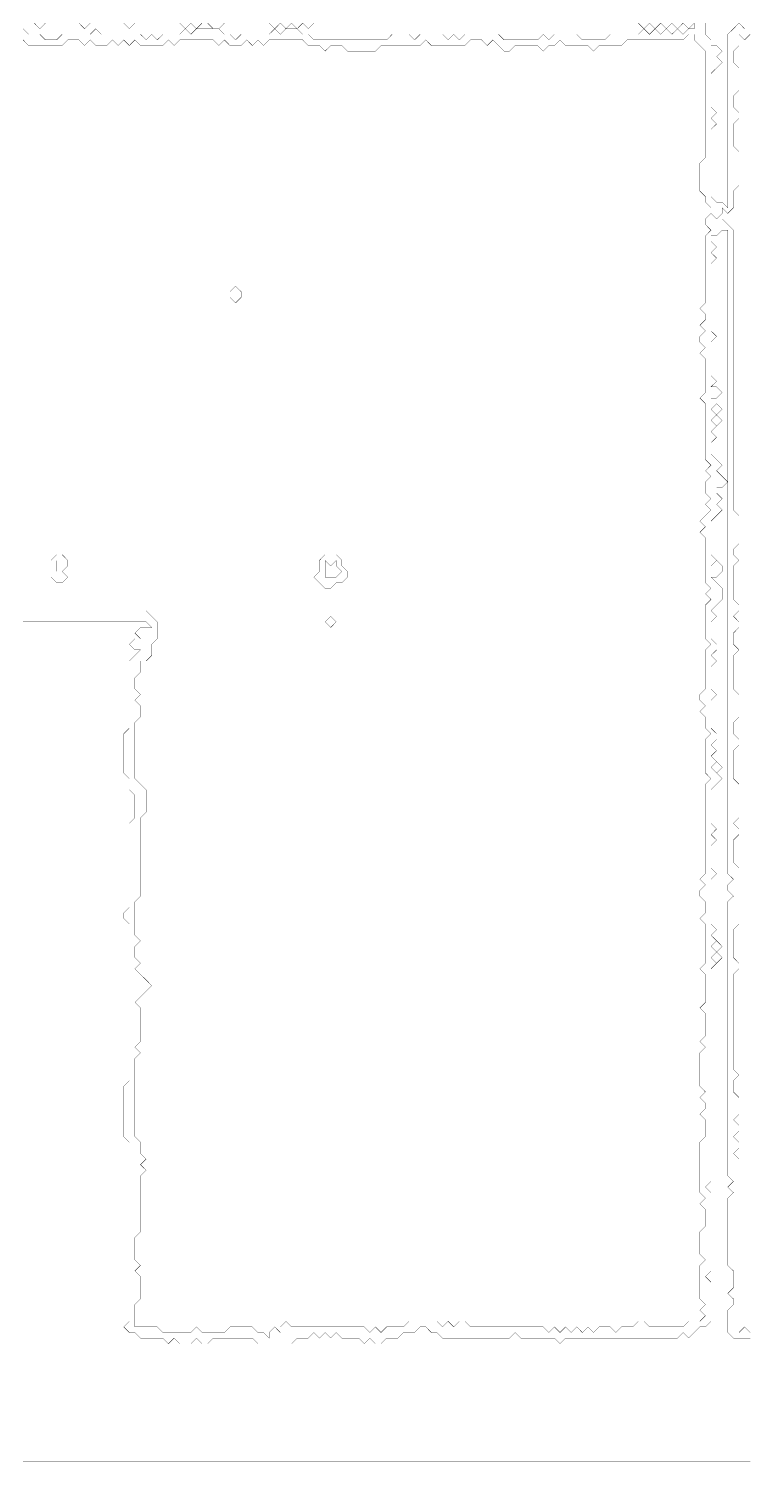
# Model space of a CAD drawing. Header units: metres. Extents: x 0 to 5228, y -5228 to 0.
# Drawn here: x 1350 to 2665, y -5228 to -2609 of the extents above; entities that cross this region are included whole.
import ezdxf

# ---------------------------------------------------------------- set-up
doc = ezdxf.new("R2010")
doc.units = ezdxf.units.M
doc.layers.add('conductor', color=1, linetype='Continuous')
doc.layers.add('substrate', color=5, linetype='Continuous')

msp = doc.modelspace()

# ---------------------------------------------------------------- linework, layer by layer
at = {"layer": 'conductor', "const_width": 0.5}
for points in [[(2670.2, -2619), (2659.9, -2629.2), (2649.7, -2619), (2649.7, -2629.2), (2649.7, -2639.5), (2639.5, -2649.7), (2639.5, -2659.9), (2639.5, -2670.2), (2649.7, -2680.4), (2649.7, -2690.6), (2649.7, -2700.8), (2649.7, -2711.1), (2649.7, -2721.3), (2639.5, -2731.5), (2639.5, -2741.8), (2639.5, -2752), (2649.7, -2762.2), (2649.7, -2772.5), (2639.5, -2782.7), (2639.5, -2792.9), (2639.5, -2803.1), (2639.5, -2813.4), (2639.5, -2823.6), (2649.7, -2833.8), (2649.7, -2844.1), (2649.7, -2854.3), (2649.7, -2864.5), (2649.7, -2874.8), (2649.7, -2885), (2649.7, -2895.2), (2639.5, -2905.5), (2639.5, -2915.7), (2639.5, -2925.9), (2639.5, -2936.1), (2629.2, -2946.4), (2619, -2936.1), (2619, -2946.4), (2608.8, -2956.6), (2598.5, -2946.4), (2598.5, -2936.1), (2588.3, -2925.9), (2588.3, -2915.7), (2578.1, -2905.5), (2578.1, -2895.2), (2578.1, -2885), (2578.1, -2874.8), (2578.1, -2864.5), (2578.1, -2854.3), (2588.3, -2844.1), (2588.3, -2833.8), (2588.3, -2823.6), (2588.3, -2813.4), (2588.3, -2803.1), (2588.3, -2792.9), (2588.3, -2782.7), (2588.3, -2772.5), (2588.3, -2762.2), (2588.3, -2752), (2588.3, -2741.8), (2588.3, -2731.5), (2588.3, -2721.3), (2588.3, -2711.1), (2588.3, -2700.8), (2588.3, -2690.6), (2588.3, -2680.4), (2588.3, -2670.2), (2588.3, -2659.9), (2588.3, -2649.7), (2578.1, -2639.5), (2567.8, -2629.2), (2567.8, -2619), (2557.6, -2619), (2547.4, -2629.2), (2537.2, -2629.2), (2526.9, -2629.2), (2516.7, -2629.2), (2506.5, -2629.2), (2496.2, -2629.2), (2486, -2629.2), (2475.8, -2629.2), (2465.5, -2629.2), (2455.3, -2629.2), (2445.1, -2629.2), (2434.9, -2639.5), (2424.6, -2639.5), (2414.4, -2639.5), (2404.2, -2639.5), (2393.9, -2639.5), (2383.7, -2649.7), (2373.5, -2639.5), (2363.2, -2639.5), (2353, -2639.5), (2342.8, -2639.5), (2332.5, -2639.5), (2322.3, -2629.2), (2312.1, -2639.5), (2301.9, -2639.5), (2291.6, -2649.7), (2281.4, -2639.5), (2271.2, -2639.5), (2260.9, -2639.5), (2250.7, -2639.5), (2240.5, -2639.5), (2230.2, -2649.7), (2220, -2649.7), (2209.8, -2639.5), (2199.6, -2629.2), (2189.3, -2639.5), (2179.1, -2629.2), (2168.9, -2629.2), (2158.6, -2629.2), (2148.4, -2639.5), (2138.2, -2639.5), (2127.9, -2639.5), (2117.7, -2639.5), (2107.5, -2639.5), (2097.2, -2639.5), (2087, -2639.5), (2076.8, -2629.2), (2066.6, -2639.5), (2056.3, -2639.5), (2046.1, -2639.5), (2035.9, -2639.5), (2025.6, -2639.5), (2015.4, -2639.5), (2005.2, -2639.5), (1994.9, -2639.5), (1984.7, -2649.7), (1974.5, -2649.7), (1964.2, -2649.7), (1954, -2649.7), (1943.8, -2649.7), (1933.6, -2649.7), (1923.3, -2639.5), (1913.1, -2639.5), (1902.9, -2639.5), (1892.6, -2649.7), (1882.4, -2639.5), (1872.2, -2639.5), (1861.9, -2639.5), (1851.7, -2629.2), (1841.5, -2629.2), (1831.3, -2629.2), (1821, -2629.2), (1810.8, -2629.2), (1800.6, -2629.2), (1790.3, -2629.2), (1780.1, -2639.5), (1769.9, -2629.2), (1759.6, -2639.5), (1749.4, -2629.2), (1739.2, -2639.5), (1728.9, -2639.5), (1718.7, -2639.5), (1708.5, -2629.2), (1698.3, -2639.5), (1688, -2629.2), (1677.8, -2629.2), (1667.6, -2629.2), (1657.3, -2629.2), (1647.1, -2629.2), (1636.9, -2629.2), (1626.6, -2629.2), (1616.4, -2639.5), (1606.2, -2629.2), (1596, -2639.5), (1585.7, -2639.5), (1575.5, -2639.5), (1565.3, -2639.5), (1555, -2639.5), (1544.8, -2629.2), (1534.6, -2639.5), (1524.3, -2629.2), (1514.1, -2639.5), (1503.9, -2629.2), (1493.6, -2639.5), (1483.4, -2639.5), (1473.2, -2639.5), (1463, -2629.2), (1452.7, -2639.5), (1442.5, -2629.2), (1432.3, -2629.2), (1422, -2629.2), (1411.8, -2639.5), (1401.6, -2639.5), (1391.3, -2639.5), (1381.1, -2639.5), (1370.9, -2639.5), (1360.7, -2639.5), (1350.4, -2639.5), (1340.2, -2629.2)], [(1340.2, -3672.7), (1350.4, -3672.7), (1360.7, -3672.7), (1370.9, -3672.7), (1381.1, -3672.7), (1391.3, -3672.7), (1401.6, -3672.7), (1411.8, -3672.7), (1422, -3672.7), (1432.3, -3672.7), (1442.5, -3672.7), (1452.7, -3672.7), (1463, -3672.7), (1473.2, -3672.7), (1483.4, -3672.7), (1493.6, -3672.7), (1503.9, -3672.7), (1514.1, -3672.7), (1524.3, -3672.7), (1534.6, -3672.7), (1544.8, -3672.7), (1555, -3672.7), (1565.3, -3672.7), (1575.5, -3683), (1585.7, -3693.2), (1585.7, -3703.4), (1585.7, -3713.7), (1585.7, -3723.9), (1575.5, -3734.1), (1575.5, -3744.4), (1575.5, -3754.6), (1565.3, -3764.8), (1555, -3764.8), (1555, -3775), (1555, -3785.3), (1544.8, -3795.5), (1544.8, -3805.7), (1544.8, -3816), (1555, -3826.2), (1544.8, -3836.4), (1555, -3846.7), (1555, -3856.9), (1555, -3867.1), (1544.8, -3877.3), (1544.8, -3887.6), (1544.8, -3897.8), (1544.8, -3908), (1544.8, -3918.3), (1544.8, -3928.5), (1544.8, -3938.7), (1544.8, -3949), (1544.8, -3959.2), (1544.8, -3969.4), (1544.8, -3979.7), (1555, -3989.9), (1565.3, -4000.1), (1565.3, -4010.3), (1565.3, -4020.6), (1565.3, -4030.8), (1565.3, -4041), (1555, -4051.3), (1555, -4061.5), (1555, -4071.7), (1555, -4082), (1555, -4092.2), (1555, -4102.4), (1555, -4112.6), (1555, -4122.9), (1555, -4133.1), (1555, -4143.3), (1555, -4153.6), (1555, -4163.8), (1555, -4174), (1555, -4184.3), (1555, -4194.5), (1544.8, -4204.7), (1544.8, -4215), (1544.8, -4225.2), (1544.8, -4235.4), (1544.8, -4245.6), (1544.8, -4255.9), (1544.8, -4266.1), (1555, -4276.3), (1544.8, -4286.6), (1544.8, -4296.8), (1544.8, -4307), (1555, -4317.3), (1544.8, -4327.5), (1555, -4337.7), (1565.3, -4347.9), (1575.5, -4358.2), (1565.3, -4368.4), (1555, -4378.6), (1544.8, -4388.9), (1555, -4399.1), (1555, -4409.3), (1555, -4419.6), (1555, -4429.8), (1555, -4440), (1555, -4450.3), (1555, -4460.5), (1544.8, -4470.7), (1555, -4480.9), (1544.8, -4491.2), (1544.8, -4501.4), (1544.8, -4511.6), (1544.8, -4521.9), (1544.8, -4532.1), (1544.8, -4542.3), (1544.8, -4552.6), (1544.8, -4562.8), (1544.8, -4573), (1544.8, -4583.2), (1544.8, -4593.5), (1544.8, -4603.7), (1544.8, -4613.9), (1544.8, -4624.2), (1544.8, -4634.4), (1555, -4644.6), (1555, -4654.9), (1555, -4665.1), (1565.3, -4675.3), (1555, -4685.6), (1565.3, -4695.8), (1555, -4706), (1555, -4716.2), (1555, -4726.5), (1555, -4736.7), (1555, -4746.9), (1555, -4757.2), (1555, -4767.4), (1555, -4777.6), (1555, -4787.9), (1555, -4798.1), (1555, -4808.3), (1544.8, -4818.6), (1544.8, -4828.8), (1544.8, -4839), (1544.8, -4849.2), (1544.8, -4859.5), (1555, -4869.7), (1544.8, -4879.9), (1555, -4890.2), (1555, -4900.4), (1555, -4910.6), (1555, -4920.9), (1555, -4931.1), (1544.8, -4941.3), (1544.8, -4951.5), (1544.8, -4961.8), (1544.8, -4972), (1544.8, -4982.2), (1555, -4982.2), (1565.3, -4982.2), (1575.5, -4982.2), (1585.7, -4982.2), (1596, -4992.5), (1606.2, -4992.5), (1616.4, -4992.5), (1626.6, -4992.5), (1636.9, -4992.5), (1647.1, -4992.5), (1657.3, -4982.2), (1667.6, -4992.5), (1677.8, -4992.5), (1688, -4992.5), (1698.3, -4992.5), (1708.5, -4992.5), (1718.7, -4982.2), (1728.9, -4982.2), (1739.2, -4982.2), (1749.4, -4982.2), (1759.6, -4982.2), (1769.9, -4992.5), (1780.1, -4992.5), (1790.3, -5002.7), (1790.3, -4992.5), (1800.6, -4982.2), (1810.8, -4992.5), (1810.8, -4982.2), (1821, -4972), (1831.3, -4982.2), (1841.5, -4982.2), (1851.7, -4982.2), (1861.9, -4982.2), (1872.2, -4982.2), (1882.4, -4982.2), (1892.6, -4982.2), (1902.9, -4982.2), (1913.1, -4982.2), (1923.3, -4982.2), (1933.6, -4982.2), (1943.8, -4982.2), (1954, -4982.2), (1964.2, -4982.2), (1974.5, -4992.5), (1984.7, -4982.2), (1994.9, -4992.5), (2005.2, -4982.2), (2015.4, -4982.2), (2025.6, -4982.2), (2035.9, -4982.2), (2046.1, -4972), (2056.3, -4972), (2066.6, -4972), (2076.8, -4972), (2087, -4972), (2097.2, -4972), (2107.5, -4982.2), (2117.7, -4972), (2127.9, -4982.2), (2138.2, -4972), (2148.4, -4972), (2158.6, -4982.2), (2168.9, -4982.2), (2179.1, -4982.2), (2189.3, -4982.2), (2199.6, -4982.2), (2209.8, -4982.2), (2220, -4982.2), (2230.2, -4982.2), (2240.5, -4982.2), (2250.7, -4982.2), (2260.9, -4982.2), (2271.2, -4982.2), (2281.4, -4982.2), (2291.6, -4982.2), (2301.9, -4992.5), (2312.1, -4982.2), (2322.3, -4992.5), (2332.5, -4982.2), (2342.8, -4992.5), (2353, -4982.2), (2363.2, -4992.5), (2373.5, -4982.2), (2383.7, -4992.5), (2393.9, -4982.2), (2404.2, -4982.2), (2414.4, -4982.2), (2424.6, -4992.5), (2434.9, -4982.2), (2445.1, -4982.2), (2455.3, -4982.2), (2465.5, -4972), (2475.8, -4972), (2486, -4982.2), (2496.2, -4982.2), (2506.5, -4982.2), (2516.7, -4982.2), (2526.9, -4982.2), (2537.2, -4982.2), (2547.4, -4982.2), (2557.6, -4972), (2567.8, -4972), (2578.1, -4972), (2588.3, -4961.8), (2578.1, -4951.5), (2588.3, -4941.3), (2578.1, -4931.1), (2578.1, -4920.9), (2578.1, -4910.6), (2578.1, -4900.4), (2578.1, -4890.2), (2578.1, -4879.9), (2578.1, -4869.7), (2588.3, -4859.5), (2578.1, -4849.2), (2578.1, -4839), (2578.1, -4828.8), (2578.1, -4818.6), (2578.1, -4808.3), (2588.3, -4798.1), (2588.3, -4787.9), (2588.3, -4777.6), (2588.3, -4767.4), (2578.1, -4757.2), (2588.3, -4746.9), (2578.1, -4736.7), (2578.1, -4726.5), (2578.1, -4716.2), (2578.1, -4706), (2578.1, -4695.8), (2578.1, -4685.6), (2578.1, -4675.3), (2578.1, -4665.1), (2578.1, -4654.9), (2578.1, -4644.6), (2588.3, -4634.4), (2588.3, -4624.2), (2588.3, -4613.9), (2588.3, -4603.7), (2578.1, -4593.5), (2588.3, -4583.2), (2588.3, -4573), (2578.1, -4562.8), (2588.3, -4552.6), (2578.1, -4542.3), (2578.1, -4532.1), (2578.1, -4521.9), (2578.1, -4511.6), (2578.1, -4501.4), (2578.1, -4491.2), (2578.1, -4480.9), (2588.3, -4470.7), (2578.1, -4460.5), (2588.3, -4450.3), (2588.3, -4440), (2588.3, -4429.8), (2588.3, -4419.6), (2588.3, -4409.3), (2578.1, -4399.1), (2588.3, -4388.9), (2588.3, -4378.6), (2588.3, -4368.4), (2588.3, -4358.2), (2588.3, -4347.9), (2588.3, -4337.7), (2578.1, -4327.5), (2588.3, -4317.3), (2588.3, -4307), (2588.3, -4296.8), (2588.3, -4286.6), (2588.3, -4276.3), (2588.3, -4266.1), (2588.3, -4255.9), (2588.3, -4245.6), (2578.1, -4235.4), (2588.3, -4225.2), (2588.3, -4215), (2588.3, -4204.7), (2578.1, -4194.5), (2578.1, -4184.3), (2588.3, -4174), (2578.1, -4163.8), (2588.3, -4153.6), (2588.3, -4143.3), (2588.3, -4133.1), (2588.3, -4122.9), (2588.3, -4112.6), (2588.3, -4102.4), (2588.3, -4092.2), (2588.3, -4082), (2588.3, -4071.7), (2588.3, -4061.5), (2588.3, -4051.3), (2588.3, -4041), (2588.3, -4030.8), (2588.3, -4020.6), (2588.3, -4010.3), (2588.3, -4000.1), (2588.3, -3989.9), (2598.5, -3979.7), (2588.3, -3969.4), (2588.3, -3959.2), (2588.3, -3949), (2588.3, -3938.7), (2588.3, -3928.5), (2588.3, -3918.3), (2588.3, -3908), (2598.5, -3897.8), (2588.3, -3887.6), (2588.3, -3877.3), (2588.3, -3867.1), (2578.1, -3856.9), (2588.3, -3846.7), (2578.1, -3836.4), (2578.1, -3826.2), (2588.3, -3816), (2588.3, -3805.7), (2588.3, -3795.5), (2588.3, -3785.3), (2588.3, -3775), (2588.3, -3764.8), (2588.3, -3754.6), (2588.3, -3744.4), (2598.5, -3734.1), (2588.3, -3723.9), (2588.3, -3713.7), (2588.3, -3703.4), (2588.3, -3693.2), (2588.3, -3683), (2588.3, -3672.7), (2588.3, -3662.5), (2598.5, -3652.3), (2588.3, -3642), (2598.5, -3631.8), (2588.3, -3621.6), (2588.3, -3611.4), (2588.3, -3601.1), (2588.3, -3590.9), (2588.3, -3580.7), (2588.3, -3570.4), (2588.3, -3560.2), (2588.3, -3550), (2588.3, -3539.7), (2578.1, -3529.5), (2588.3, -3519.3), (2578.1, -3509.1), (2588.3, -3498.8), (2598.5, -3488.6), (2588.3, -3478.4), (2598.5, -3468.1), (2588.3, -3457.9), (2588.3, -3447.7), (2588.3, -3437.4), (2598.5, -3427.2), (2588.3, -3417), (2598.5, -3406.7), (2588.3, -3396.5), (2588.3, -3386.3), (2588.3, -3376.1), (2588.3, -3365.8), (2588.3, -3355.6), (2588.3, -3345.4), (2588.3, -3335.1), (2588.3, -3324.9), (2588.3, -3314.7), (2588.3, -3304.4), (2588.3, -3294.2), (2578.1, -3284), (2588.3, -3273.8), (2588.3, -3263.5), (2588.3, -3253.3), (2588.3, -3243.1), (2588.3, -3232.8), (2588.3, -3222.6), (2588.3, -3212.4), (2578.1, -3202.1), (2588.3, -3191.9), (2578.1, -3181.7), (2578.1, -3171.4), (2588.3, -3161.2), (2578.1, -3151), (2588.3, -3140.8), (2588.3, -3130.5), (2578.1, -3120.3), (2588.3, -3110.1), (2588.3, -3099.8), (2588.3, -3089.6), (2588.3, -3079.4), (2588.3, -3069.1), (2588.3, -3058.9), (2588.3, -3048.7), (2588.3, -3038.4), (2588.3, -3028.2), (2588.3, -3018), (2588.3, -3007.8), (2588.3, -2997.5), (2588.3, -2987.3), (2598.5, -2977.1), (2588.3, -2966.8), (2588.3, -2956.6), (2598.5, -2946.4), (2608.8, -2956.6), (2619, -2956.6), (2629.2, -2966.8), (2639.5, -2977.1), (2639.5, -2987.3), (2639.5, -2997.5), (2639.5, -3007.8), (2639.5, -3018), (2639.5, -3028.2), (2639.5, -3038.4), (2639.5, -3048.7), (2639.5, -3058.9), (2639.5, -3069.1), (2639.5, -3079.4), (2639.5, -3089.6), (2639.5, -3099.8), (2639.5, -3110.1), (2639.5, -3120.3), (2639.5, -3130.5), (2639.5, -3140.8), (2639.5, -3151), (2639.5, -3161.2), (2639.5, -3171.4), (2639.5, -3181.7), (2639.5, -3191.9), (2639.5, -3202.1), (2639.5, -3212.4), (2639.5, -3222.6), (2639.5, -3232.8), (2639.5, -3243.1), (2639.5, -3253.3), (2639.5, -3263.5), (2639.5, -3273.8), (2639.5, -3284), (2639.5, -3294.2), (2639.5, -3304.4), (2639.5, -3314.7), (2639.5, -3324.9), (2639.5, -3335.1), (2639.5, -3345.4), (2639.5, -3355.6), (2639.5, -3365.8), (2639.5, -3376.1), (2639.5, -3386.3), (2639.5, -3396.5), (2639.5, -3406.7), (2639.5, -3417), (2639.5, -3427.2), (2639.5, -3437.4), (2639.5, -3447.7), (2639.5, -3457.9), (2639.5, -3468.1), (2639.5, -3478.4), (2639.5, -3488.6), (2649.7, -3498.8), (2649.7, -3509.1), (2649.7, -3519.3), (2649.7, -3529.5), (2649.7, -3539.7), (2649.7, -3550), (2639.5, -3560.2), (2639.5, -3570.4), (2649.7, -3580.7), (2639.5, -3590.9), (2639.5, -3601.1), (2639.5, -3611.4), (2639.5, -3621.6), (2639.5, -3631.8), (2639.5, -3642), (2639.5, -3652.3), (2649.7, -3662.5), (2649.7, -3672.7), (2639.5, -3683), (2649.7, -3693.2), (2649.7, -3703.4), (2639.5, -3713.7), (2639.5, -3723.9), (2639.5, -3734.1), (2649.7, -3744.4), (2639.5, -3754.6), (2639.5, -3764.8), (2639.5, -3775), (2639.5, -3785.3), (2639.5, -3795.5), (2639.5, -3805.7), (2639.5, -3816), (2649.7, -3826.2), (2649.7, -3836.4), (2649.7, -3846.7), (2649.7, -3856.9), (2649.7, -3867.1), (2639.5, -3877.3), (2639.5, -3887.6), (2639.5, -3897.8), (2649.7, -3908), (2649.7, -3918.3), (2639.5, -3928.5), (2639.5, -3938.7), (2639.5, -3949), (2639.5, -3959.2), (2639.5, -3969.4), (2639.5, -3979.7), (2649.7, -3989.9), (2649.7, -4000.1), (2649.7, -4010.3), (2649.7, -4020.6), (2649.7, -4030.8), (2649.7, -4041), (2649.7, -4051.3), (2639.5, -4061.5), (2649.7, -4071.7), (2649.7, -4082), (2639.5, -4092.2), (2639.5, -4102.4), (2639.5, -4112.6), (2639.5, -4122.9), (2639.5, -4133.1), (2649.7, -4143.3), (2649.7, -4153.6), (2649.7, -4163.8), (2649.7, -4174), (2649.7, -4184.3), (2649.7, -4194.5), (2649.7, -4204.7), (2649.7, -4215), (2649.7, -4225.2), (2649.7, -4235.4), (2649.7, -4245.6), (2639.5, -4255.9), (2639.5, -4266.1), (2639.5, -4276.3), (2639.5, -4286.6), (2639.5, -4296.8), (2639.5, -4307), (2649.7, -4317.3), (2649.7, -4327.5), (2639.5, -4337.7), (2639.5, -4347.9), (2639.5, -4358.2), (2639.5, -4368.4), (2639.5, -4378.6), (2639.5, -4388.9), (2639.5, -4399.1), (2639.5, -4409.3), (2639.5, -4419.6), (2639.5, -4429.8), (2639.5, -4440), (2639.5, -4450.3), (2639.5, -4460.5), (2639.5, -4470.7), (2639.5, -4480.9), (2639.5, -4491.2), (2639.5, -4501.4), (2639.5, -4511.6), (2649.7, -4521.9), (2639.5, -4532.1), (2639.5, -4542.3), (2639.5, -4552.6), (2649.7, -4562.8), (2649.7, -4573), (2649.7, -4583.2), (2649.7, -4593.5), (2639.5, -4603.7), (2649.7, -4613.9), (2649.7, -4624.2), (2639.5, -4634.4), (2649.7, -4644.6), (2649.7, -4654.9), (2639.5, -4665.1), (2649.7, -4675.3), (2649.7, -4685.6), (2649.7, -4695.8), (2649.7, -4706), (2649.7, -4716.2), (2649.7, -4726.5), (2649.7, -4736.7), (2649.7, -4746.9), (2649.7, -4757.2), (2649.7, -4767.4), (2649.7, -4777.6), (2649.7, -4787.9), (2649.7, -4798.1), (2649.7, -4808.3), (2649.7, -4818.6), (2649.7, -4828.8), (2649.7, -4839), (2649.7, -4849.2), (2649.7, -4859.5), (2649.7, -4869.7), (2649.7, -4879.9), (2649.7, -4890.2), (2649.7, -4900.4), (2649.7, -4910.6), (2649.7, -4920.9), (2649.7, -4931.1), (2649.7, -4941.3), (2649.7, -4951.5), (2649.7, -4961.8), (2649.7, -4972), (2649.7, -4982.2), (2649.7, -4992.5), (2659.9, -4982.2), (2670.2, -4992.5)]]:
    msp.add_lwpolyline(points, dxfattribs=at)
for points in [[(1718.7, -3089.6), (1728.9, -3079.4), (1739.2, -3089.6), (1739.2, -3099.8), (1728.9, -3110.1), (1718.7, -3099.8)], [(1391.3, -3580.7), (1401.6, -3570.4), (1411.8, -3570.4), (1422, -3580.7), (1422, -3590.9), (1411.8, -3601.1), (1422, -3611.4), (1411.8, -3621.6), (1401.6, -3621.6), (1391.3, -3611.4), (1391.3, -3601.1), (1391.3, -3590.9)], [(1882.4, -3580.7), (1892.6, -3570.4), (1902.9, -3570.4), (1913.1, -3570.4), (1923.3, -3580.7), (1923.3, -3590.9), (1933.6, -3601.1), (1933.6, -3611.4), (1923.3, -3621.6), (1913.1, -3621.6), (1902.9, -3631.8), (1892.6, -3631.8), (1882.4, -3621.6), (1872.2, -3611.4), (1882.4, -3601.1), (1882.4, -3590.9)], [(1892.6, -3693.2), (1902.9, -3683), (1913.1, -3693.2), (1902.9, -3703.4)]]:
    msp.add_lwpolyline(points, close=True, dxfattribs=at)
at = {"layer": 'substrate', "const_width": 0.5}
for points in [[(1340.2, -2608.8), (1350.4, -2619), (1360.7, -2619), (1370.9, -2619), (1381.1, -2629.2), (1391.3, -2629.2), (1401.6, -2629.2), (1411.8, -2619), (1422, -2619), (1432.3, -2619), (1442.5, -2619), (1452.7, -2619), (1463, -2619), (1473.2, -2608.8), (1483.4, -2619), (1493.6, -2619), (1503.9, -2619), (1514.1, -2619), (1524.3, -2619), (1534.6, -2619), (1544.8, -2619), (1555, -2619), (1565.3, -2629.2), (1575.5, -2619), (1585.7, -2629.2), (1596, -2619), (1606.2, -2619), (1616.4, -2619), (1626.6, -2619), (1636.9, -2608.8), (1647.1, -2619), (1657.3, -2608.8), (1667.6, -2608.8), (1677.8, -2608.8), (1688, -2608.8), (1698.3, -2608.8), (1708.5, -2619), (1718.7, -2619), (1728.9, -2629.2), (1739.2, -2619), (1749.4, -2619), (1759.6, -2619), (1769.9, -2619), (1780.1, -2619), (1790.3, -2619), (1800.6, -2608.8), (1810.8, -2619), (1821, -2608.8), (1831.3, -2608.8), (1841.5, -2608.8), (1851.7, -2619), (1861.9, -2619), (1872.2, -2629.2), (1882.4, -2629.2), (1892.6, -2629.2), (1902.9, -2629.2), (1913.1, -2629.2), (1923.3, -2629.2), (1933.6, -2629.2), (1943.8, -2629.2), (1954, -2629.2), (1964.2, -2629.2), (1974.5, -2629.2), (1984.7, -2629.2), (1994.9, -2629.2), (2005.2, -2629.2), (2015.4, -2619), (2025.6, -2619), (2035.9, -2619), (2046.1, -2619), (2056.3, -2629.2), (2066.6, -2619), (2076.8, -2619), (2087, -2619), (2097.2, -2619), (2107.5, -2619), (2117.7, -2629.2), (2127.9, -2619), (2138.2, -2629.2), (2148.4, -2619), (2158.6, -2619), (2168.9, -2619), (2179.1, -2619), (2189.3, -2619), (2199.6, -2619), (2209.8, -2619), (2220, -2629.2), (2230.2, -2629.2), (2240.5, -2629.2), (2250.7, -2629.2), (2260.9, -2629.2), (2271.2, -2629.2), (2281.4, -2629.2), (2291.6, -2619), (2301.9, -2629.2), (2312.1, -2619), (2322.3, -2619), (2332.5, -2619), (2342.8, -2619), (2353, -2619), (2363.2, -2629.2), (2373.5, -2629.2), (2383.7, -2629.2), (2393.9, -2629.2), (2404.2, -2629.2), (2414.4, -2619), (2424.6, -2619), (2434.9, -2619), (2445.1, -2619), (2455.3, -2619), (2465.5, -2619), (2475.8, -2608.8), (2486, -2619), (2496.2, -2608.8), (2506.5, -2619), (2516.7, -2608.8), (2526.9, -2619), (2537.2, -2608.8), (2547.4, -2619), (2557.6, -2608.8), (2567.8, -2608.8), (2567.8, -2598.5), (2557.6, -2608.8), (2547.4, -2598.5), (2537.2, -2608.8), (2526.9, -2598.5), (2516.7, -2608.8), (2506.5, -2598.5), (2496.2, -2608.8), (2486, -2598.5), (2475.8, -2608.8), (2465.5, -2598.5)], [(1381.1, -2598.5), (1370.9, -2608.8), (1360.7, -2598.5)], [(1463, -2598.5), (1452.7, -2608.8), (1442.5, -2598.5)], [(1544.8, -2598.5), (1534.6, -2608.8), (1524.3, -2598.5)], [(1667.6, -2598.5), (1657.3, -2608.8), (1647.1, -2598.5), (1636.9, -2608.8), (1626.6, -2598.5)], [(1708.5, -2598.5), (1698.3, -2608.8), (1688, -2608.8), (1677.8, -2598.5)], [(1872.2, -2598.5), (1861.9, -2608.8), (1851.7, -2598.5), (1841.5, -2608.8), (1831.3, -2598.5), (1821, -2608.8), (1810.8, -2598.5), (1800.6, -2608.8), (1790.3, -2598.5)], [(2588.3, -2598.5), (2588.3, -2608.8), (2588.3, -2619), (2598.5, -2629.2), (2598.5, -2639.5), (2608.8, -2639.5), (2619, -2649.7), (2608.8, -2659.9), (2619, -2670.2), (2608.8, -2680.4), (2598.5, -2690.6), (2598.5, -2700.8), (2598.5, -2711.1), (2598.5, -2721.3), (2598.5, -2731.5), (2598.5, -2741.8), (2598.5, -2752), (2608.8, -2762.2), (2598.5, -2772.5), (2608.8, -2782.7), (2598.5, -2792.9), (2598.5, -2803.1), (2598.5, -2813.4), (2598.5, -2823.6), (2598.5, -2833.8), (2598.5, -2844.1), (2598.5, -2854.3), (2598.5, -2864.5), (2598.5, -2874.8), (2598.5, -2885), (2598.5, -2895.2), (2598.5, -2905.5), (2598.5, -2915.7), (2608.8, -2925.9), (2619, -2925.9), (2629.2, -2936.1), (2629.2, -2925.9), (2629.2, -2915.7), (2629.2, -2905.5), (2629.2, -2895.2), (2629.2, -2885), (2629.2, -2874.8), (2629.2, -2864.5), (2629.2, -2854.3), (2629.2, -2844.1), (2629.2, -2833.8), (2629.2, -2823.6), (2629.2, -2813.4), (2629.2, -2803.1), (2629.2, -2792.9), (2629.2, -2782.7), (2629.2, -2772.5), (2629.2, -2762.2), (2629.2, -2752), (2629.2, -2741.8), (2629.2, -2731.5), (2629.2, -2721.3), (2629.2, -2711.1), (2629.2, -2700.8), (2629.2, -2690.6), (2629.2, -2680.4), (2629.2, -2670.2), (2629.2, -2659.9), (2629.2, -2649.7), (2629.2, -2639.5), (2629.2, -2629.2), (2629.2, -2619), (2639.5, -2608.8), (2649.7, -2598.5), (2659.9, -2608.8), (2649.7, -2598.5)], [(2670.2, -5002.7), (2659.9, -5002.7), (2649.7, -5002.7), (2639.5, -5002.7), (2629.2, -4992.5), (2629.2, -4982.2), (2629.2, -4972), (2629.2, -4961.8), (2629.2, -4951.5), (2639.5, -4941.3), (2639.5, -4931.1), (2629.2, -4920.9), (2639.5, -4910.6), (2639.5, -4900.4), (2639.5, -4890.2), (2639.5, -4879.9), (2629.2, -4869.7), (2629.2, -4859.5), (2629.2, -4849.2), (2629.2, -4839), (2629.2, -4828.8), (2629.2, -4818.6), (2629.2, -4808.3), (2629.2, -4798.1), (2629.2, -4787.9), (2629.2, -4777.6), (2629.2, -4767.4), (2629.2, -4757.2), (2629.2, -4746.9), (2639.5, -4736.7), (2629.2, -4726.5), (2639.5, -4716.2), (2629.2, -4706), (2629.2, -4695.8), (2629.2, -4685.6), (2629.2, -4675.3), (2629.2, -4665.1), (2629.2, -4654.9), (2629.2, -4644.6), (2629.2, -4634.4), (2629.2, -4624.2), (2629.2, -4613.9), (2629.2, -4603.7), (2629.2, -4593.5), (2629.2, -4583.2), (2629.2, -4573), (2629.2, -4562.8), (2629.2, -4552.6), (2629.2, -4542.3), (2629.2, -4532.1), (2629.2, -4521.9), (2629.2, -4511.6), (2629.2, -4501.4), (2629.2, -4491.2), (2629.2, -4480.9), (2629.2, -4470.7), (2629.2, -4460.5), (2629.2, -4450.3), (2629.2, -4440), (2629.2, -4429.8), (2629.2, -4419.6), (2629.2, -4409.3), (2629.2, -4399.1), (2629.2, -4388.9), (2629.2, -4378.6), (2629.2, -4368.4), (2629.2, -4358.2), (2629.2, -4347.9), (2629.2, -4337.7), (2629.2, -4327.5), (2629.2, -4317.3), (2629.2, -4307), (2629.2, -4296.8), (2629.2, -4286.6), (2629.2, -4276.3), (2629.2, -4266.1), (2629.2, -4255.9), (2629.2, -4245.6), (2629.2, -4235.4), (2629.2, -4225.2), (2629.2, -4215), (2629.2, -4204.7), (2639.5, -4194.5), (2629.2, -4184.3), (2629.2, -4174), (2639.5, -4163.8), (2629.2, -4153.6), (2629.2, -4143.3), (2629.2, -4133.1), (2629.2, -4122.9), (2629.2, -4112.6), (2629.2, -4102.4), (2629.2, -4092.2), (2629.2, -4082), (2629.2, -4071.7), (2629.2, -4061.5), (2629.2, -4051.3), (2629.2, -4041), (2629.2, -4030.8), (2629.2, -4020.6), (2629.2, -4010.3), (2629.2, -4000.1), (2629.2, -3989.9), (2629.2, -3979.7), (2629.2, -3969.4), (2629.2, -3959.2), (2629.2, -3949), (2629.2, -3938.7), (2629.2, -3928.5), (2629.2, -3918.3), (2629.2, -3908), (2629.2, -3897.8), (2629.2, -3887.6), (2629.2, -3877.3), (2629.2, -3867.1), (2629.2, -3856.9), (2629.2, -3846.7), (2629.2, -3836.4), (2629.2, -3826.2), (2629.2, -3816), (2629.2, -3805.7), (2629.2, -3795.5), (2629.2, -3785.3), (2629.2, -3775), (2629.2, -3764.8), (2629.2, -3754.6), (2629.2, -3744.4), (2629.2, -3734.1), (2629.2, -3723.9), (2629.2, -3713.7), (2629.2, -3703.4), (2629.2, -3693.2), (2629.2, -3683), (2629.2, -3672.7), (2629.2, -3662.5), (2629.2, -3652.3), (2629.2, -3642), (2629.2, -3631.8), (2629.2, -3621.6), (2629.2, -3611.4), (2629.2, -3601.1), (2629.2, -3590.9), (2629.2, -3580.7), (2629.2, -3570.4), (2629.2, -3560.2), (2629.2, -3550), (2629.2, -3539.7), (2629.2, -3529.5), (2629.2, -3519.3), (2629.2, -3509.1), (2629.2, -3498.8), (2629.2, -3488.6), (2629.2, -3478.4), (2629.2, -3468.1), (2629.2, -3457.9), (2629.2, -3447.7), (2629.2, -3437.4), (2629.2, -3427.2), (2629.2, -3417), (2629.2, -3406.7), (2629.2, -3396.5), (2629.2, -3386.3), (2629.2, -3376.1), (2629.2, -3365.8), (2629.2, -3355.6), (2629.2, -3345.4), (2629.2, -3335.1), (2629.2, -3324.9), (2629.2, -3314.7), (2629.2, -3304.4), (2629.2, -3294.2), (2629.2, -3284), (2629.2, -3273.8), (2629.2, -3263.5), (2629.2, -3253.3), (2629.2, -3243.1), (2629.2, -3232.8), (2629.2, -3222.6), (2629.2, -3212.4), (2629.2, -3202.1), (2629.2, -3191.9), (2629.2, -3181.7), (2629.2, -3171.4), (2629.2, -3161.2), (2629.2, -3151), (2629.2, -3140.8), (2629.2, -3130.5), (2629.2, -3120.3), (2629.2, -3110.1), (2629.2, -3099.8), (2629.2, -3089.6), (2629.2, -3079.4), (2629.2, -3069.1), (2629.2, -3058.9), (2629.2, -3048.7), (2629.2, -3038.4), (2629.2, -3028.2), (2629.2, -3018), (2629.2, -3007.8), (2629.2, -2997.5), (2629.2, -2987.3), (2629.2, -2977.1), (2619, -2977.1), (2608.8, -2987.3), (2598.5, -2987.3), (2598.5, -2997.5), (2608.8, -3007.8), (2598.5, -3018), (2608.8, -3028.2), (2598.5, -3038.4), (2598.5, -3048.7), (2598.5, -3058.9), (2598.5, -3069.1), (2598.5, -3079.4), (2598.5, -3089.6), (2598.5, -3099.8), (2598.5, -3110.1), (2598.5, -3120.3), (2598.5, -3130.5), (2598.5, -3140.8), (2598.5, -3151), (2598.5, -3161.2), (2608.8, -3171.4), (2598.5, -3181.7), (2598.5, -3191.9), (2598.5, -3202.1), (2598.5, -3212.4), (2598.5, -3222.6), (2598.5, -3232.8), (2598.5, -3243.1), (2608.8, -3253.3), (2598.5, -3263.5), (2608.8, -3263.5), (2619, -3273.8), (2608.8, -3284), (2598.5, -3284), (2598.5, -3294.2), (2598.5, -3304.4), (2598.5, -3314.7), (2598.5, -3324.9), (2608.8, -3335.1), (2598.5, -3345.4), (2608.8, -3355.6), (2598.5, -3365.8), (2598.5, -3376.1), (2598.5, -3386.3), (2608.8, -3396.5), (2619, -3406.7), (2608.8, -3417), (2619, -3427.2), (2629.2, -3437.4), (2619, -3447.7), (2608.8, -3447.7), (2608.8, -3457.9), (2619, -3468.1), (2608.8, -3478.4), (2619, -3488.6), (2608.8, -3498.8), (2598.5, -3509.1), (2598.5, -3519.3), (2598.5, -3529.5), (2598.5, -3539.7), (2598.5, -3550), (2598.5, -3560.2), (2598.5, -3570.4), (2608.8, -3580.7), (2598.5, -3590.9), (2608.8, -3580.7), (2619, -3590.9), (2619, -3601.1), (2608.8, -3611.4), (2598.5, -3611.4), (2608.8, -3621.6), (2619, -3631.8), (2619, -3642), (2619, -3652.3), (2608.8, -3662.5), (2598.5, -3672.7), (2608.8, -3683), (2598.5, -3693.2), (2598.5, -3703.4), (2598.5, -3713.7), (2598.5, -3723.9), (2608.8, -3734.1), (2608.8, -3744.4), (2598.5, -3754.6), (2608.8, -3764.8), (2598.5, -3775), (2598.5, -3785.3), (2598.5, -3795.5), (2598.5, -3805.7), (2598.5, -3816), (2608.8, -3826.2), (2598.5, -3836.4), (2598.5, -3846.7), (2598.5, -3856.9), (2598.5, -3867.1), (2598.5, -3877.3), (2598.5, -3887.6), (2608.8, -3897.8), (2608.8, -3908), (2598.5, -3918.3), (2608.8, -3928.5), (2598.5, -3938.7), (2608.8, -3949), (2598.5, -3959.2), (2608.8, -3969.4), (2619, -3979.7), (2608.8, -3989.9), (2598.5, -4000.1), (2598.5, -4010.3), (2598.5, -4020.6), (2598.5, -4030.8), (2598.5, -4041), (2598.5, -4051.3), (2598.5, -4061.5), (2608.8, -4071.7), (2598.5, -4082), (2608.8, -4092.2), (2598.5, -4102.4), (2598.5, -4112.6), (2598.5, -4122.9), (2598.5, -4133.1), (2598.5, -4143.3), (2608.8, -4153.6), (2598.5, -4163.8), (2598.5, -4174), (2598.5, -4184.3), (2598.5, -4194.5), (2598.5, -4204.7), (2598.5, -4215), (2598.5, -4225.2), (2598.5, -4235.4), (2598.5, -4245.6), (2608.8, -4255.9), (2598.5, -4266.1), (2608.8, -4276.3), (2598.5, -4286.6), (2608.8, -4296.8), (2598.5, -4307), (2608.8, -4317.3), (2598.5, -4327.5), (2598.5, -4337.7), (2598.5, -4347.9), (2598.5, -4358.2), (2598.5, -4368.4), (2598.5, -4378.6), (2598.5, -4388.9), (2598.5, -4399.1), (2598.5, -4409.3), (2598.5, -4419.6), (2598.5, -4429.8), (2598.5, -4440), (2598.5, -4450.3), (2598.5, -4460.5), (2598.5, -4470.7), (2598.5, -4480.9), (2598.5, -4491.2), (2598.5, -4501.4), (2598.5, -4511.6), (2598.5, -4521.9), (2598.5, -4532.1), (2598.5, -4542.3), (2598.5, -4552.6), (2598.5, -4562.8), (2598.5, -4573), (2598.5, -4583.2), (2598.5, -4593.5), (2598.5, -4603.7), (2598.5, -4613.9), (2598.5, -4624.2), (2598.5, -4634.4), (2598.5, -4644.6), (2598.5, -4654.9), (2598.5, -4665.1), (2598.5, -4675.3), (2598.5, -4685.6), (2598.5, -4695.8), (2598.5, -4706), (2598.5, -4716.2), (2588.3, -4726.5), (2598.5, -4736.7), (2598.5, -4746.9), (2598.5, -4757.2), (2598.5, -4767.4), (2598.5, -4777.6), (2598.5, -4787.9), (2598.5, -4798.1), (2598.5, -4808.3), (2598.5, -4818.6), (2598.5, -4828.8), (2598.5, -4839), (2598.5, -4849.2), (2598.5, -4859.5), (2598.5, -4869.7), (2598.5, -4879.9), (2588.3, -4890.2), (2598.5, -4900.4), (2598.5, -4910.6), (2598.5, -4920.9), (2598.5, -4931.1), (2598.5, -4941.3), (2598.5, -4951.5), (2598.5, -4961.8), (2598.5, -4972), (2588.3, -4982.2), (2578.1, -4982.2), (2567.8, -4992.5), (2557.6, -5002.7), (2547.4, -4992.5), (2537.2, -5002.7), (2526.9, -5002.7), (2516.7, -5002.7), (2506.5, -5002.7), (2496.2, -5002.7), (2486, -5002.7), (2475.8, -5002.7), (2465.5, -5002.7), (2455.3, -5002.7), (2445.1, -5002.7), (2434.9, -5002.7), (2424.6, -5002.7), (2414.4, -5002.7), (2404.2, -5002.7), (2393.9, -5002.7), (2383.7, -5002.7), (2373.5, -5002.7), (2363.2, -5002.7), (2353, -5002.7), (2342.8, -5002.7), (2332.5, -5002.7), (2322.3, -5012.9), (2312.1, -5002.7), (2301.9, -5002.7), (2291.6, -5002.7), (2281.4, -5002.7), (2271.2, -5002.7), (2260.9, -5002.7), (2250.7, -5002.7), (2240.5, -4992.5), (2230.2, -5002.7), (2220, -5002.7), (2209.8, -5002.7), (2199.6, -5002.7), (2189.3, -5002.7), (2179.1, -5002.7), (2168.9, -5002.7), (2158.6, -5002.7), (2148.4, -5002.7), (2138.2, -5002.7), (2127.9, -5002.7), (2117.7, -5002.7), (2107.5, -5002.7), (2097.2, -4992.5), (2087, -4992.5), (2076.8, -4982.2), (2066.6, -4982.2), (2056.3, -4992.5), (2046.1, -4992.5), (2035.9, -4992.5), (2025.6, -5002.7), (2015.4, -5002.7), (2005.2, -5002.7), (1994.9, -5012.9), (1984.7, -5012.9), (1974.5, -5002.7), (1964.2, -5012.9), (1954, -5002.7), (1943.8, -5002.7), (1933.6, -5002.7), (1923.3, -5002.7), (1913.1, -4992.5), (1902.9, -5002.7), (1892.6, -4992.5), (1882.4, -5002.7), (1872.2, -4992.5), (1861.9, -5002.7), (1851.7, -5002.7), (1841.5, -5002.7), (1831.3, -5012.9), (1821, -5012.9), (1810.8, -5012.9), (1800.6, -5012.9), (1790.3, -5012.9), (1780.1, -5012.9), (1769.9, -5012.9), (1759.6, -5002.7), (1749.4, -5002.7), (1739.2, -5002.7), (1728.9, -5002.7), (1718.7, -5002.7), (1708.5, -5002.7), (1698.3, -5002.7), (1688, -5002.7), (1677.8, -5012.9), (1667.6, -5012.9), (1657.3, -5002.7), (1647.1, -5012.9), (1636.9, -5012.9), (1626.6, -5012.9), (1616.4, -5002.7), (1606.2, -5012.9), (1596, -5002.7), (1585.7, -5002.7), (1575.5, -5002.7), (1565.3, -5002.7), (1555, -5002.7), (1544.8, -4992.5), (1534.6, -4992.5), (1524.3, -4982.2), (1534.6, -4972), (1534.6, -4961.8), (1534.6, -4951.5), (1534.6, -4941.3), (1534.6, -4931.1), (1534.6, -4920.9), (1534.6, -4910.6), (1534.6, -4900.4), (1534.6, -4890.2), (1534.6, -4879.9), (1534.6, -4869.7), (1534.6, -4859.5), (1534.6, -4849.2), (1534.6, -4839), (1534.6, -4828.8), (1534.6, -4818.6), (1534.6, -4808.3), (1534.6, -4798.1), (1534.6, -4787.9), (1534.6, -4777.6), (1534.6, -4767.4), (1534.6, -4757.2), (1534.6, -4746.9), (1534.6, -4736.7), (1534.6, -4726.5), (1534.6, -4716.2), (1534.6, -4706), (1534.6, -4695.8), (1534.6, -4685.6), (1534.6, -4675.3), (1534.6, -4665.1), (1534.6, -4654.9), (1534.6, -4644.6), (1524.3, -4634.4), (1524.3, -4624.2), (1524.3, -4613.9), (1524.3, -4603.7), (1524.3, -4593.5), (1524.3, -4583.2), (1524.3, -4573), (1524.3, -4562.8), (1524.3, -4552.6), (1524.3, -4542.3), (1534.6, -4532.1), (1534.6, -4521.9), (1534.6, -4511.6), (1534.6, -4501.4), (1534.6, -4491.2), (1534.6, -4480.9), (1534.6, -4470.7), (1534.6, -4460.5), (1534.6, -4450.3), (1534.6, -4440), (1534.6, -4429.8), (1534.6, -4419.6), (1534.6, -4409.3), (1534.6, -4399.1), (1534.6, -4388.9), (1534.6, -4378.6), (1534.6, -4368.4), (1534.6, -4358.2), (1534.6, -4347.9), (1534.6, -4337.7), (1534.6, -4327.5), (1534.6, -4317.3), (1534.6, -4307), (1534.6, -4296.8), (1534.6, -4286.6), (1534.6, -4276.3), (1534.6, -4266.1), (1534.6, -4255.9), (1534.6, -4245.6), (1524.3, -4235.4), (1524.3, -4225.2), (1534.6, -4215), (1534.6, -4204.7), (1534.6, -4194.5), (1534.6, -4184.3), (1534.6, -4174), (1534.6, -4163.8), (1534.6, -4153.6), (1534.6, -4143.3), (1534.6, -4133.1), (1534.6, -4122.9), (1534.6, -4112.6), (1534.6, -4102.4), (1534.6, -4092.2), (1534.6, -4082), (1534.6, -4071.7), (1534.6, -4061.5), (1544.8, -4051.3), (1544.8, -4041), (1544.8, -4030.8), (1544.8, -4020.6), (1544.8, -4010.3), (1534.6, -4000.1), (1534.6, -3989.9), (1534.6, -3979.7), (1524.3, -3969.4), (1524.3, -3959.2), (1524.3, -3949), (1524.3, -3938.7), (1524.3, -3928.5), (1524.3, -3918.3), (1524.3, -3908), (1524.3, -3897.8), (1534.6, -3887.6), (1534.6, -3877.3), (1534.6, -3867.1), (1534.6, -3856.9), (1534.6, -3846.7), (1534.6, -3836.4), (1534.6, -3826.2), (1534.6, -3816), (1534.6, -3805.7), (1534.6, -3795.5), (1534.6, -3785.3), (1534.6, -3775), (1534.6, -3764.8), (1544.8, -3754.6), (1555, -3744.4), (1544.8, -3744.4), (1534.6, -3734.1), (1544.8, -3723.9), (1555, -3723.9), (1544.8, -3713.7), (1555, -3703.4), (1565.3, -3703.4), (1575.5, -3703.4), (1565.3, -3693.2), (1555, -3693.2), (1544.8, -3693.2), (1534.6, -3693.2), (1524.3, -3693.2), (1514.1, -3693.2), (1503.9, -3693.2), (1493.6, -3693.2), (1483.4, -3693.2), (1473.2, -3693.2), (1463, -3693.2), (1452.7, -3693.2), (1442.5, -3693.2), (1432.3, -3693.2), (1422, -3693.2), (1411.8, -3693.2), (1401.6, -3693.2), (1391.3, -3693.2), (1381.1, -3693.2), (1370.9, -3693.2), (1360.7, -3693.2), (1350.4, -3693.2), (1340.2, -3693.2)], [(1340.2, -5227.8), (1350.4, -5227.8), (1360.7, -5227.8), (1370.9, -5227.8), (1381.1, -5227.8), (1391.3, -5227.8), (1401.6, -5227.8), (1411.8, -5227.8), (1422, -5227.8), (1432.3, -5227.8), (1442.5, -5227.8), (1452.7, -5227.8), (1463, -5227.8), (1473.2, -5227.8), (1483.4, -5227.8), (1493.6, -5227.8), (1503.9, -5227.8), (1514.1, -5227.8), (1524.3, -5227.8), (1534.6, -5227.8), (1544.8, -5227.8), (1555, -5227.8), (1565.3, -5227.8), (1575.5, -5227.8), (1585.7, -5227.8), (1596, -5227.8), (1606.2, -5227.8), (1616.4, -5227.8), (1626.6, -5227.8), (1636.9, -5227.8), (1647.1, -5227.8), (1657.3, -5227.8), (1667.6, -5227.8), (1677.8, -5227.8), (1688, -5227.8), (1698.3, -5227.8), (1708.5, -5227.8), (1718.7, -5227.8), (1728.9, -5227.8), (1739.2, -5227.8), (1749.4, -5227.8), (1759.6, -5227.8), (1769.9, -5227.8), (1780.1, -5227.8), (1790.3, -5227.8), (1800.6, -5227.8), (1810.8, -5227.8), (1821, -5227.8), (1831.3, -5227.8), (1841.5, -5227.8), (1851.7, -5227.8), (1861.9, -5227.8), (1872.2, -5227.8), (1882.4, -5227.8), (1892.6, -5227.8), (1902.9, -5227.8), (1913.1, -5227.8), (1923.3, -5227.8), (1933.6, -5227.8), (1943.8, -5227.8), (1954, -5227.8), (1964.2, -5227.8), (1974.5, -5227.8), (1984.7, -5227.8), (1994.9, -5227.8), (2005.2, -5227.8), (2015.4, -5227.8), (2025.6, -5227.8), (2035.9, -5227.8), (2046.1, -5227.8), (2056.3, -5227.8), (2066.6, -5227.8), (2076.8, -5227.8), (2087, -5227.8), (2097.2, -5227.8), (2107.5, -5227.8), (2117.7, -5227.8), (2127.9, -5227.8), (2138.2, -5227.8), (2148.4, -5227.8), (2158.6, -5227.8), (2168.9, -5227.8), (2179.1, -5227.8), (2189.3, -5227.8), (2199.6, -5227.8), (2209.8, -5227.8), (2220, -5227.8), (2230.2, -5227.8), (2240.5, -5227.8), (2250.7, -5227.8), (2260.9, -5227.8), (2271.2, -5227.8), (2281.4, -5227.8), (2291.6, -5227.8), (2301.9, -5227.8), (2312.1, -5227.8), (2322.3, -5227.8), (2332.5, -5227.8), (2342.8, -5227.8), (2353, -5227.8), (2363.2, -5227.8), (2373.5, -5227.8), (2383.7, -5227.8), (2393.9, -5227.8), (2404.2, -5227.8), (2414.4, -5227.8), (2424.6, -5227.8), (2434.9, -5227.8), (2445.1, -5227.8), (2455.3, -5227.8), (2465.5, -5227.8), (2475.8, -5227.8), (2486, -5227.8), (2496.2, -5227.8), (2506.5, -5227.8), (2516.7, -5227.8), (2526.9, -5227.8), (2537.2, -5227.8), (2547.4, -5227.8), (2557.6, -5227.8), (2567.8, -5227.8), (2578.1, -5227.8), (2588.3, -5227.8), (2598.5, -5227.8), (2608.8, -5227.8), (2619, -5227.8), (2629.2, -5227.8), (2639.5, -5227.8), (2649.7, -5227.8), (2659.9, -5227.8), (2670.2, -5227.8)]]:
    msp.add_lwpolyline(points, dxfattribs=at)
for points in [[(1728.9, -3099.8)], [(2598.5, -3304.4), (2608.8, -3294.2), (2619, -3304.4), (2608.8, -3314.7)], [(2598.5, -3324.9), (2608.8, -3314.7), (2619, -3324.9), (2608.8, -3335.1)], [(1401.6, -3580.7), (1401.6, -3590.9), (1401.6, -3601.1), (1401.6, -3590.9)], [(1892.6, -3580.7), (1892.6, -3590.9), (1892.6, -3601.1), (1892.6, -3611.4), (1902.9, -3611.4), (1913.1, -3611.4), (1923.3, -3601.1), (1913.1, -3590.9), (1913.1, -3580.7), (1902.9, -3590.9)], [(2598.5, -3959.2), (2608.8, -3949), (2619, -3959.2), (2608.8, -3969.4)], [(2598.5, -4286.6), (2608.8, -4276.3), (2619, -4286.6), (2608.8, -4296.8)], [(2598.5, -4307), (2608.8, -4296.8), (2619, -4307), (2608.8, -4317.3)]]:
    msp.add_lwpolyline(points, close=True, dxfattribs=at)

doc.saveas('drawing.dxf')
